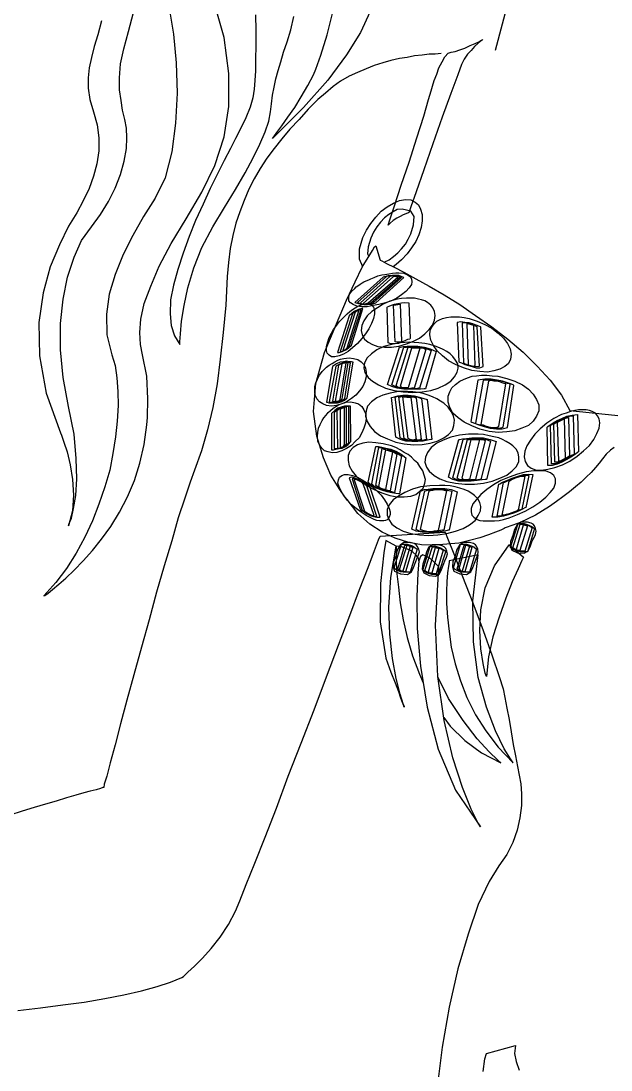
# Model space of a CAD drawing. Extents: x 136.13 to 137.16, y 60.01 to 61.78.
# Drawn here: x 136.481 to 136.6775, y 61.0743 to 61.4236 of the extents above; entities that cross this region are included whole.
import ezdxf

# ---------------------------------------------------------------- set-up
doc = ezdxf.new("R2010")
doc.units = 0
doc.layers.get('0').update_dxf_attribs({"linetype": 'CONTINUOUS'})

msp = doc.modelspace()

# ---------------------------------------------------------------- linework, layer by layer
msp.add_line((136.63905, 61.41391), (136.64876, 61.45111))
at = {"linetype": 'CONTINUOUS'}
for points in [[(136.53029, 61.42784), (136.53173, 61.41921), (136.53263, 61.40969), (136.53299, 61.39962), (136.53244, 61.38956), (136.53119, 61.38004), (136.52903, 61.37141), (136.52562, 61.36458), (136.52184, 61.35847), (136.51825, 61.35218), (136.51502, 61.34589), (136.51232, 61.33924), (136.51034, 61.33259), (136.50944, 61.32594), (136.50962, 61.31912), (136.51124, 61.31246), (136.51232, 61.30887), (136.51286, 61.30474), (136.51322, 61.30025), (136.5134, 61.29557), (136.51304, 61.29036), (136.5125, 61.28515), (136.5116, 61.27957), (136.51052, 61.27401), (136.50891, 61.26843), (136.50693, 61.26268), (136.50477, 61.25711), (136.50226, 61.25172), (136.49938, 61.24633), (136.49615, 61.2413), (136.49255, 61.23662), (136.48859, 61.23213), (136.48896, 61.23232), (136.49004, 61.23303), (136.49147, 61.23429), (136.49363, 61.23609), (136.49596, 61.23807), (136.49866, 61.24076), (136.50171, 61.24382), (136.50477, 61.24723), (136.50782, 61.251), (136.51088, 61.25532), (136.51376, 61.25999), (136.51645, 61.2652), (136.51879, 61.27059), (136.52058, 61.27634), (136.52203, 61.28263), (136.52292, 61.2891), (136.5231, 61.29162), (136.52328, 61.29773), (136.52292, 61.30528), (136.52148, 61.31246), (136.52077, 61.31588), (136.52058, 61.31983), (136.52094, 61.32432), (136.52203, 61.32953), (136.52418, 61.33528), (136.52705, 61.34194), (136.53101, 61.34949), (136.53604, 61.35775), (136.54126, 61.36656), (136.54556, 61.37554), (136.54862, 61.38507), (136.55024, 61.39513), (136.55024, 61.40609), (136.54862, 61.41813), (136.54485, 61.43143)], [(136.50782, 61.4237), (136.50657, 61.41904), (136.50531, 61.41508), (136.50442, 61.41148), (136.50369, 61.40807), (136.50333, 61.40466), (136.50333, 61.40124), (136.50387, 61.39746), (136.50513, 61.39333), (136.50639, 61.38902), (136.50693, 61.38471), (136.50693, 61.38039), (136.50621, 61.37608), (136.50513, 61.37195), (136.50369, 61.36782), (136.50171, 61.36368), (136.49956, 61.35973), (136.49686, 61.35524), (136.49381, 61.34912), (136.49075, 61.34176), (136.48842, 61.33313), (136.48698, 61.32325), (136.48716, 61.31211), (136.48932, 61.2997), (136.49417, 61.28641), (136.49453, 61.28568), (136.49525, 61.28335), (136.49632, 61.28012), (136.49741, 61.2758), (136.49812, 61.27095), (136.49848, 61.26574), (136.49812, 61.26053), (136.49686, 61.25549), (136.49705, 61.25621), (136.49776, 61.25801), (136.49848, 61.26125), (136.4992, 61.26556), (136.49956, 61.27113), (136.49938, 61.27796), (136.49866, 61.28605), (136.49686, 61.29521), (136.49507, 61.30491), (136.49417, 61.31408), (136.49417, 61.32289), (136.49507, 61.33098), (136.4965, 61.33834), (136.49866, 61.34499), (136.50118, 61.35056), (136.50442, 61.35506), (136.50746, 61.35919), (136.51017, 61.3635), (136.51232, 61.36799), (136.51412, 61.37248), (136.51538, 61.37698), (136.51609, 61.38111), (136.51628, 61.38471), (136.51609, 61.38795), (136.51555, 61.39082), (136.51483, 61.39387), (136.5143, 61.39711), (136.51376, 61.4007), (136.51376, 61.40466), (136.51412, 61.40933), (136.51519, 61.41436), (136.51681, 61.42011), (136.51843, 61.4264)], [(136.55904, 61.42568), (136.55923, 61.42047), (136.55923, 61.41544), (136.55904, 61.41077), (136.55904, 61.40699), (136.55887, 61.40376), (136.55868, 61.40088), (136.55815, 61.39801), (136.55725, 61.39495), (136.55581, 61.39135), (136.55383, 61.38722), (136.5524, 61.38453), (136.55078, 61.38111), (136.54862, 61.37716), (136.54646, 61.37267), (136.54395, 61.36782), (136.54161, 61.3626), (136.5391, 61.35721), (136.53694, 61.35182), (136.53496, 61.34625), (136.53317, 61.34086), (136.53173, 61.33564), (136.53083, 61.33079), (136.53065, 61.32612), (136.53101, 61.32217), (136.53209, 61.31876), (136.53389, 61.31588)], [(136.59732, 61.42676), (136.59409, 61.41975), (136.58941, 61.41238), (136.58313, 61.40394), (136.57504, 61.39477), (136.56479, 61.38453), (136.56515, 61.38507), (136.56624, 61.3865), (136.56785, 61.38866), (136.56983, 61.39154), (136.57216, 61.39477), (136.57432, 61.39836), (136.57648, 61.40214), (136.57845, 61.40573)], [(136.57845, 61.40573), (136.57917, 61.40753), (136.58079, 61.4122), (136.58295, 61.41904), (136.58511, 61.42748)], [(136.53389, 61.31588), (136.53389, 61.31678), (136.53406, 61.31947), (136.53442, 61.32361), (136.53532, 61.32882), (136.53658, 61.33475), (136.53855, 61.34139), (136.54126, 61.34823), (136.54485, 61.35506), (136.5488, 61.36152), (136.5524, 61.36746), (136.55563, 61.37303), (136.55833, 61.37806), (136.56048, 61.38255), (136.56228, 61.38669), (136.56353, 61.39028), (136.56408, 61.39333), (136.56443, 61.39603), (136.56479, 61.39891), (136.56534, 61.4016), (136.56588, 61.4043), (136.56659, 61.40717), (136.56749, 61.41005), (136.56839, 61.41328), (136.56964, 61.4167), (136.5709, 61.42065), (136.5718, 61.42514)], [(136.60325, 61.3556), (136.60379, 61.35739), (136.60541, 61.36207), (136.60757, 61.36889), (136.61026, 61.37662), (136.61278, 61.38471), (136.61511, 61.3919), (136.61673, 61.39746), (136.61763, 61.40034), (136.61799, 61.40196), (136.61853, 61.40376), (136.61942, 61.40592), (136.62014, 61.40807), (136.62122, 61.41005), (136.62212, 61.41167), (136.6232, 61.41293), (136.62427, 61.41328), (136.62553, 61.41346), (136.62715, 61.414), (136.62876, 61.41454), (136.63056, 61.41544), (136.63218, 61.41616), (136.63344, 61.4167), (136.63434, 61.41723), (136.6347, 61.41742), (136.63451, 61.41723), (136.63398, 61.41688), (136.63308, 61.41616), (136.632, 61.41508), (136.63092, 61.41382), (136.62966, 61.41256), (136.62859, 61.41095), (136.62769, 61.40915), (136.62643, 61.40573), (136.6241, 61.39945), (136.62122, 61.39154), (136.61817, 61.38273), (136.61511, 61.3741), (136.6126, 61.36674), (136.6108, 61.36171), (136.61009, 61.35973), (136.6099, 61.35973), (136.60919, 61.35937), (136.60828, 61.35901), (136.60721, 61.35847), (136.60613, 61.35793), (136.60487, 61.35721), (136.60397, 61.35631), (136.60325, 61.3556)], [(136.62086, 61.41274), (136.61889, 61.41256), (136.61691, 61.41256), (136.61458, 61.4122), (136.61206, 61.41203), (136.60954, 61.41148), (136.60703, 61.41112), (136.60415, 61.41041), (136.60146, 61.40969), (136.59858, 61.40879), (136.59588, 61.40771), (136.59301, 61.40645), (136.59031, 61.4052), (136.58744, 61.40358), (136.58492, 61.40178), (136.5824, 61.39962), (136.57989, 61.39746), (136.57665, 61.39423), (136.5736, 61.39082), (136.57054, 61.38758), (136.56785, 61.38435), (136.56534, 61.38111), (136.56282, 61.37788), (136.56066, 61.37447), (136.55868, 61.37105), (136.55689, 61.36763), (136.55527, 61.36386), (136.55383, 61.36009), (136.55257, 61.35631), (136.5515, 61.35218), (136.5506, 61.34787), (136.55006, 61.3432), (136.5497, 61.33852), (136.54916, 61.329), (136.54826, 61.31983), (136.54737, 61.31103), (136.54628, 61.30276), (136.54485, 61.29485), (136.54305, 61.28748), (136.54107, 61.28047), (136.53874, 61.27401), (136.5373, 61.27005), (136.5355, 61.26466), (136.53335, 61.25819), (136.53119, 61.25046), (136.52867, 61.2422), (136.52616, 61.23339), (136.52364, 61.22422), (136.52113, 61.21506), (136.51861, 61.20589), (136.51628, 61.19745), (136.51412, 61.18954), (136.51232, 61.18253), (136.5107, 61.1766), (136.50962, 61.17211), (136.50872, 61.16941), (136.50855, 61.16834), (136.50819, 61.16834), (136.50746, 61.16798), (136.50603, 61.16762), (136.50405, 61.16708), (136.5019, 61.16653), (136.4992, 61.16582), (136.49615, 61.16492), (136.49273, 61.16384), (136.48914, 61.16276), (136.48536, 61.16168), (136.48141, 61.16043), (136.47728, 61.15917)], [(136.59481, 61.34176), (136.59373, 61.34427), (136.59373, 61.34769), (136.59481, 61.35146), (136.59607, 61.35398), (136.5975, 61.35613), (136.59912, 61.35829), (136.60092, 61.36026), (136.60289, 61.36171), (136.60505, 61.36297), (136.60703, 61.36386), (136.609, 61.36422), (136.6108, 61.36404), (136.61224, 61.36332), (136.61332, 61.36242), (136.61404, 61.36099), (136.61458, 61.35919), (136.61458, 61.35703), (136.61422, 61.35487), (136.61349, 61.35236), (136.61242, 61.35021), (136.61098, 61.34805), (136.60954, 61.34607), (136.60774, 61.3441), (136.60595, 61.34248), (136.60487, 61.34176), (136.60487, 61.34176)], [(136.60199, 61.3432), (136.60218, 61.34337), (136.60361, 61.3441), (136.60505, 61.34517), (136.60649, 61.34643), (136.60774, 61.34769), (136.609, 61.3493), (136.6099, 61.35092), (136.6108, 61.35272), (136.6117, 61.35577), (136.61188, 61.35847), (136.6108, 61.36026), (136.60793, 61.36099), (136.60631, 61.36081), (136.60487, 61.36009), (136.60343, 61.35919), (136.60199, 61.35811), (136.60074, 61.35667), (136.59948, 61.35506), (136.5984, 61.35325), (136.5975, 61.35128), (136.59661, 61.3484), (136.59642, 61.34607), (136.59678, 61.34517), (136.59678, 61.34517)], [(136.67855, 61.28155), (136.67729, 61.28066), (136.67585, 61.2794), (136.67459, 61.27778), (136.67351, 61.27634), (136.67225, 61.27491), (136.67082, 61.27329), (136.6692, 61.27167), (136.66758, 61.27005), (136.6656, 61.26843), (136.66363, 61.26681), (136.66147, 61.2652), (136.65932, 61.26358), (136.65698, 61.26196), (136.65464, 61.26053), (136.65231, 61.25909), (136.64979, 61.25783), (136.64727, 61.25657), (136.64476, 61.25568), (136.64224, 61.25478), (136.64188, 61.25459), (136.64081, 61.25406), (136.63901, 61.25334), (136.63667, 61.25244), (136.6338, 61.25154), (136.63038, 61.25064), (136.62679, 61.24974), (136.62284, 61.24938), (136.61871, 61.24903), (136.61439, 61.2492), (136.61009, 61.24993), (136.60559, 61.25136), (136.60128, 61.25334), (136.59714, 61.25604), (136.59319, 61.25963), (136.5896, 61.2643), (136.58888, 61.2652), (136.5869, 61.2679), (136.58421, 61.27239), (136.58169, 61.27814), (136.57953, 61.28532), (136.57845, 61.29359), (136.57917, 61.30294), (136.58205, 61.31318), (136.586, 61.32271), (136.58941, 61.33062), (136.59229, 61.33673), (136.59463, 61.34158), (136.59661, 61.34481), (136.59804, 61.34715), (136.59876, 61.3484), (136.59912, 61.34876), (136.60056, 61.34391)], [(136.60056, 61.34391), (136.6011, 61.34374), (136.60272, 61.34284), (136.60523, 61.34158), (136.60847, 61.33996), (136.61242, 61.3378), (136.61691, 61.33528), (136.62194, 61.33241), (136.62715, 61.32918), (136.63236, 61.32558), (136.63775, 61.32181), (136.64314, 61.31767), (136.64818, 61.31336), (136.65285, 61.30869), (136.65716, 61.30402), (136.66094, 61.29899), (136.66381, 61.29395), (136.68412, 61.29179)], [(136.59445, 61.32846), (136.59283, 61.32864), (136.59157, 61.32918), (136.59067, 61.32972), (136.59013, 61.33043), (136.59013, 61.33133), (136.59031, 61.33241), (136.59103, 61.33349), (136.59211, 61.33457), (136.59265, 61.33511), (136.59319, 61.33547), (136.59391, 61.33601), (136.59463, 61.33637), (136.59517, 61.33673), (136.59588, 61.33709), (136.59678, 61.33744), (136.5975, 61.3378), (136.59858, 61.33816), (136.59984, 61.3387), (136.6011, 61.33906), (136.60218, 61.33924), (136.60343, 61.33942), (136.60469, 61.3396), (136.60577, 61.33978), (136.60685, 61.33978), (136.60847, 61.3396), (136.60972, 61.33906), (136.61062, 61.33852), (136.61098, 61.3378), (136.61116, 61.33673), (136.61098, 61.33583), (136.61026, 61.33475), (136.60919, 61.33349), (136.60774, 61.33241), (136.60613, 61.33133), (136.60433, 61.33043), (136.60236, 61.32972), (136.6002, 61.32918), (136.59822, 61.32882), (136.59624, 61.32846), (136.59445, 61.32846)], [(136.60163, 61.33834), (136.59211, 61.32989), (136.59229, 61.32989), (136.59265, 61.32972), (136.59337, 61.32953), (136.59427, 61.32936), (136.59517, 61.32918), (136.59642, 61.32918), (136.59768, 61.32936), (136.59912, 61.32972), (136.60847, 61.33816), (136.60828, 61.33816), (136.60811, 61.33834), (136.60757, 61.33852), (136.60685, 61.33888), (136.60595, 61.33888), (136.60469, 61.33888), (136.60325, 61.3387), (136.60163, 61.33834)], [(136.60272, 61.33852), (136.59301, 61.32989), (136.59337, 61.32972), (136.59463, 61.32936), (136.59624, 61.32936), (136.59822, 61.32972), (136.60774, 61.33816), (136.60738, 61.33834), (136.60649, 61.3387), (136.60487, 61.3387), (136.60272, 61.33852)], [(136.60379, 61.33852), (136.59409, 61.32972), (136.59427, 61.32953), (136.59499, 61.32936), (136.59607, 61.32936), (136.5975, 61.32972), (136.60721, 61.33834), (136.60685, 61.33834), (136.60613, 61.33852), (136.60505, 61.3387), (136.60379, 61.33852)], [(136.59661, 61.32972), (136.60649, 61.33834), (136.60505, 61.33852), (136.59499, 61.32953), (136.59517, 61.32953), (136.59535, 61.32936), (136.59588, 61.32953), (136.59661, 61.32972)], [(136.60685, 61.31534), (136.60936, 61.31606), (136.6117, 61.31696), (136.61368, 61.31803), (136.61547, 61.31947), (136.61691, 61.32091), (136.61799, 61.32235), (136.61871, 61.32397), (136.61889, 61.32558), (136.61871, 61.32684), (136.61817, 61.3281), (136.61745, 61.329), (136.61637, 61.32989), (136.61547, 61.33043), (136.61439, 61.33079), (136.61332, 61.33098), (136.61206, 61.33133), (136.61062, 61.33133), (136.60936, 61.33133), (136.60774, 61.33115), (136.60631, 61.33098), (136.60379, 61.33026), (136.60163, 61.32936), (136.59966, 61.3281), (136.59786, 61.32684), (136.59624, 61.3254), (136.59517, 61.32378), (136.59445, 61.32217), (136.59427, 61.32055), (136.59463, 61.31912), (136.59535, 61.31767), (136.59661, 61.3166), (136.59804, 61.31588), (136.59984, 61.31516), (136.60199, 61.31498), (136.60433, 61.31498), (136.60685, 61.31534)], [(136.58834, 61.31264), (136.5869, 61.31211), (136.58546, 61.31175), (136.58438, 61.31175), (136.58366, 61.31228), (136.58295, 61.31301), (136.58276, 61.3139), (136.58276, 61.31516), (136.58313, 61.31678), (136.58366, 61.31822), (136.58438, 61.31965), (136.58511, 61.32091), (136.58618, 61.32235), (136.5869, 61.32342), (136.5878, 61.32432), (136.5887, 61.32523), (136.5896, 61.32612), (136.59049, 61.32684), (136.59139, 61.32756), (136.59229, 61.3281), (136.59319, 61.32864), (136.59463, 61.32918), (136.59607, 61.32953), (136.59714, 61.32953), (136.59786, 61.329), (136.5984, 61.32827), (136.59876, 61.32738), (136.59876, 61.32612), (136.5984, 61.32451), (136.59768, 61.32289), (136.59678, 61.32109), (136.59571, 61.31947), (136.59445, 61.31786), (136.59301, 61.31624), (136.59139, 61.3148), (136.58996, 61.31354), (136.58834, 61.31264)], [(136.59031, 61.3254), (136.58636, 61.31318), (136.5869, 61.31318), (136.58798, 61.31354), (136.58941, 61.31426), (136.59103, 61.3157), (136.59481, 61.32792), (136.59445, 61.32792), (136.59337, 61.32756), (136.59193, 61.32684), (136.59031, 61.3254)], [(136.59139, 61.32612), (136.58726, 61.31354), (136.58762, 61.31354), (136.58834, 61.31372), (136.58924, 61.31426), (136.59031, 61.31516), (136.59427, 61.32756), (136.59391, 61.32756), (136.59319, 61.3272), (136.59229, 61.32684), (136.59139, 61.32612)], [(136.61009, 61.32972), (136.61062, 61.31786), (136.61044, 61.31767), (136.60972, 61.3175), (136.60883, 61.31714), (136.60774, 61.3166), (136.60667, 61.31624), (136.60541, 61.31606), (136.60415, 61.31606), (136.60325, 61.31641), (136.60289, 61.32827), (136.60308, 61.32846), (136.60361, 61.32864), (136.60433, 61.329), (136.60541, 61.32936), (136.60649, 61.32953), (136.60774, 61.32972), (136.60883, 61.32989), (136.61009, 61.32972)], [(136.60559, 61.31678), (136.60505, 61.329), (136.60721, 61.32936), (136.60774, 61.31696), (136.60757, 61.31678), (136.60685, 61.3166), (136.60613, 61.3166), (136.60559, 61.31678)], [(136.5896, 61.3148), (136.59355, 61.32738), (136.59229, 61.32666), (136.58816, 61.3139), (136.58834, 61.3139), (136.5887, 61.31408), (136.58906, 61.31426), (136.5896, 61.3148)], [(136.6311, 61.30726), (136.6284, 61.30815), (136.62571, 61.30923), (136.62337, 61.31049), (136.62139, 61.31211), (136.6196, 61.31372), (136.61835, 61.31552), (136.61745, 61.31731), (136.61709, 61.31912), (136.61727, 61.32055), (136.61781, 61.32163), (136.61853, 61.32271), (136.61942, 61.32361), (136.62032, 61.32414), (136.62139, 61.32451), (136.62265, 61.32487), (136.6241, 61.32504), (136.62535, 61.32504), (136.62697, 61.32504), (136.62859, 61.32487), (136.63021, 61.32451), (136.6329, 61.32361), (136.63541, 61.32252), (136.63775, 61.32127), (136.63991, 61.31965), (136.64171, 61.31803), (136.64297, 61.31624), (136.64386, 61.31444), (136.64422, 61.31264), (136.64404, 61.31103), (136.64332, 61.30959), (136.64207, 61.30851), (136.64045, 61.30761), (136.63847, 61.30707), (136.63631, 61.30671), (136.6338, 61.30689), (136.6311, 61.30726)], [(136.62625, 61.32325), (136.62679, 61.31013), (136.62697, 61.30995), (136.62769, 61.30977), (136.62876, 61.30923), (136.63002, 61.30887), (136.63128, 61.30851), (136.63254, 61.30815), (136.6338, 61.30815), (136.63487, 61.30851), (136.63416, 61.32163), (136.63398, 61.32181), (136.63344, 61.32199), (136.63254, 61.32235), (136.63146, 61.32271), (136.63021, 61.32307), (136.62876, 61.32325), (136.6275, 61.32342), (136.62625, 61.32325)], [(136.62787, 61.32307), (136.6284, 61.30977), (136.62895, 61.30941), (136.63038, 61.30887), (136.63218, 61.30851), (136.63362, 61.30869), (136.6329, 61.32181), (136.63236, 61.32199), (136.63092, 61.32252), (136.6293, 61.32307), (136.62787, 61.32307)], [(136.63218, 61.30887), (136.63182, 61.32217), (136.62949, 61.32289), (136.62985, 61.30923), (136.63021, 61.30905), (136.63074, 61.30887), (136.63164, 61.30869), (136.63218, 61.30887)], [(136.60828, 61.30006), (136.61152, 61.29989), (136.61458, 61.30006), (136.61745, 61.3006), (136.61996, 61.30132), (136.62229, 61.3024), (136.6241, 61.30366), (136.62535, 61.3051), (136.62625, 61.30671), (136.62661, 61.30797), (136.62643, 61.30941), (136.62571, 61.31066), (136.62481, 61.31192), (136.62391, 61.31282), (136.62284, 61.31354), (136.62158, 61.31426), (136.62032, 61.3148), (136.61889, 61.31534), (136.61709, 61.31588), (136.61547, 61.31624), (136.61349, 61.31641), (136.61026, 61.3166), (136.60738, 61.31641), (136.60433, 61.31588), (136.60182, 61.31516), (136.59948, 61.31408), (136.59768, 61.31282), (136.59624, 61.31139), (136.59535, 61.30977), (136.59517, 61.30815), (136.59552, 61.30653), (136.59661, 61.30491), (136.59804, 61.30366), (136.60002, 61.3024), (136.60236, 61.30132), (136.60523, 61.3006), (136.60828, 61.30006)], [(136.61924, 61.31354), (136.61565, 61.30114), (136.61529, 61.30114), (136.61404, 61.30096), (136.61242, 61.30096), (136.61044, 61.30096), (136.60847, 61.30096), (136.60631, 61.30132), (136.60451, 61.30186), (136.60308, 61.30258), (136.60703, 61.31498), (136.60738, 61.31498), (136.60828, 61.31516), (136.60954, 61.31534), (136.61134, 61.31534), (136.61314, 61.31534), (136.61529, 61.31498), (136.61727, 61.31444), (136.61924, 61.31354)], [(136.61763, 61.3139), (136.61368, 61.30132), (136.61332, 61.30132), (136.6126, 61.30114), (136.61134, 61.30114), (136.6099, 61.30114), (136.60828, 61.30114), (136.60685, 61.30132), (136.60559, 61.30186), (136.60451, 61.3024), (136.60847, 61.31498), (136.60864, 61.31498), (136.60936, 61.31498), (136.61044, 61.31516), (136.6117, 61.31516), (136.61332, 61.31498), (136.61475, 61.3148), (136.6162, 61.31444), (136.61763, 61.3139)], [(136.61584, 61.31426), (136.61188, 61.30132), (136.6117, 61.30132), (136.61116, 61.30132), (136.61026, 61.30114), (136.60936, 61.30132), (136.60847, 61.30132), (136.60738, 61.3015), (136.60649, 61.30168), (136.60595, 61.30222), (136.6099, 61.31498), (136.61009, 61.31498), (136.61062, 61.31498), (136.61134, 61.31498), (136.61224, 61.31498), (136.61314, 61.3148), (136.61422, 61.3148), (136.61511, 61.31462), (136.61584, 61.31426)], [(136.60738, 61.30204), (136.61116, 61.3148), (136.61386, 61.31462), (136.6099, 61.3015), (136.60954, 61.3015), (136.60883, 61.3015), (136.60793, 61.3015), (136.60738, 61.30204)], [(136.586, 61.29557), (136.58438, 61.29539), (136.58276, 61.29557), (136.58151, 61.29611), (136.58043, 61.29683), (136.57953, 61.29773), (136.57899, 61.29899), (136.57881, 61.30025), (136.57881, 61.30186), (136.57917, 61.30312), (136.57971, 61.30438), (136.58043, 61.30564), (136.58133, 61.30689), (136.58205, 61.30761), (136.58276, 61.30833), (136.58366, 61.30905), (136.58456, 61.30959), (136.58546, 61.31013), (136.58654, 61.31066), (136.58744, 61.31103), (136.58851, 61.31121), (136.59031, 61.31139), (136.59175, 61.31121), (136.59319, 61.31085), (136.59427, 61.31013), (136.59517, 61.30923), (136.59571, 61.30797), (136.59588, 61.30671), (136.59588, 61.3051), (136.59552, 61.30348), (136.59481, 61.30186), (136.59373, 61.30042), (136.59247, 61.29899), (136.59103, 61.29791), (136.58941, 61.29683), (136.5878, 61.29611), (136.586, 61.29557)], [(136.58474, 61.30851), (136.58276, 61.29665), (136.58295, 61.29665), (136.58349, 61.29647), (136.58438, 61.29647), (136.58528, 61.29647), (136.58636, 61.29647), (136.58762, 61.29683), (136.5887, 61.29737), (136.5896, 61.29809), (136.59157, 61.30995), (136.59139, 61.30995), (136.59103, 61.31013), (136.59031, 61.31013), (136.58941, 61.3103), (136.58834, 61.31013), (136.58726, 61.30995), (136.586, 61.30941), (136.58474, 61.30851)], [(136.58582, 61.30869), (136.58366, 61.29683), (136.58421, 61.29665), (136.58564, 61.29665), (136.58726, 61.29683), (136.58888, 61.29791), (136.59067, 61.30977), (136.59031, 61.30977), (136.58906, 61.30995), (136.58762, 61.30959), (136.58582, 61.30869)], [(136.58672, 61.30905), (136.58474, 61.29701), (136.58511, 61.29701), (136.586, 61.29683), (136.58708, 61.29701), (136.58798, 61.29773), (136.58996, 61.30977), (136.5896, 61.30977), (136.58888, 61.30977), (136.5878, 61.30959), (136.58672, 61.30905)], [(136.58726, 61.29754), (136.58924, 61.30977), (136.5878, 61.30941), (136.58564, 61.29701), (136.58582, 61.29701), (136.58618, 61.29701), (136.58672, 61.29701), (136.58726, 61.29754)], [(136.63685, 61.28694), (136.6338, 61.28766), (136.6311, 61.28874), (136.62859, 61.29), (136.62661, 61.29143), (136.62481, 61.29305), (136.62374, 61.29485), (136.6232, 61.29665), (136.6232, 61.29863), (136.62374, 61.30006), (136.62445, 61.3015), (136.62571, 61.30258), (136.62715, 61.30366), (136.6284, 61.3042), (136.62966, 61.30474), (136.63128, 61.30528), (136.63272, 61.30545), (136.63434, 61.30564), (136.63613, 61.30564), (136.63793, 61.30545), (136.63973, 61.30528), (136.64278, 61.30455), (136.64548, 61.30366), (136.64799, 61.3024), (136.64997, 61.30096), (136.65159, 61.29934), (136.65267, 61.29754), (136.65338, 61.29575), (136.65338, 61.29378), (136.65267, 61.29198), (136.65159, 61.29036), (136.64997, 61.28892), (136.64782, 61.28803), (136.64548, 61.28713), (136.64278, 61.28677), (136.63991, 61.28658), (136.63685, 61.28694)], [(136.63308, 61.30402), (136.63074, 61.29018), (136.6311, 61.29), (136.632, 61.28964), (136.63344, 61.2891), (136.63524, 61.28856), (136.63722, 61.28803), (136.63937, 61.28784), (136.64117, 61.28784), (136.64297, 61.2882), (136.64512, 61.30222), (136.64494, 61.3024), (136.64404, 61.30276), (136.64297, 61.30312), (136.64135, 61.30366), (136.63955, 61.30402), (136.63757, 61.30438), (136.63541, 61.30438), (136.63308, 61.30402)], [(136.63487, 61.30384), (136.63236, 61.28964), (136.63254, 61.28946), (136.63344, 61.28928), (136.63451, 61.28892), (136.63577, 61.28856), (136.63722, 61.2882), (136.63883, 61.28803), (136.64026, 61.28803), (136.64152, 61.28838), (136.64386, 61.30258), (136.64368, 61.30276), (136.64297, 61.30294), (136.64207, 61.30329), (136.64099, 61.30366), (136.63955, 61.30384), (136.63811, 61.30402), (136.63649, 61.30402), (136.63487, 61.30384)], [(136.63667, 61.30366), (136.63416, 61.28928), (136.63434, 61.28928), (136.63487, 61.2891), (136.6356, 61.28874), (136.63631, 61.28856), (136.63739, 61.28838), (136.63829, 61.2882), (136.63919, 61.2882), (136.64009, 61.28856), (136.64242, 61.30276), (136.64224, 61.30276), (136.64188, 61.30294), (136.64117, 61.30312), (136.64045, 61.30348), (136.63937, 61.30366), (136.63847, 61.30366), (136.63757, 61.30384), (136.63667, 61.30366)], [(136.6117, 61.28245), (136.61458, 61.28263), (136.61727, 61.28299), (136.6196, 61.28371), (136.62176, 61.28479), (136.62337, 61.28587), (136.62463, 61.2873), (136.62517, 61.28892), (136.62535, 61.29072), (136.62499, 61.29216), (136.62427, 61.29359), (136.6232, 61.29503), (136.62176, 61.29629), (136.62068, 61.29701), (136.61942, 61.29773), (136.61799, 61.29844), (136.61655, 61.29899), (136.61494, 61.29953), (136.61332, 61.29989), (136.61152, 61.30006), (136.60972, 61.30025), (136.60667, 61.30025), (136.60397, 61.2997), (136.60146, 61.29899), (136.59948, 61.29809), (136.59768, 61.29683), (136.59642, 61.29539), (136.59588, 61.29378), (136.59571, 61.29198), (136.59624, 61.29018), (136.59732, 61.28856), (136.59876, 61.28694), (136.60074, 61.28551), (136.60308, 61.28443), (136.60577, 61.28335), (136.60864, 61.28281), (136.6117, 61.28245)], [(136.58834, 61.29629), (136.58924, 61.29665), (136.59086, 61.29683), (136.59229, 61.29647), (136.59337, 61.29611), (136.59445, 61.29521), (136.59517, 61.29414), (136.59571, 61.29288), (136.59588, 61.29126), (136.59571, 61.28964), (136.59517, 61.28803), (136.59445, 61.28641), (136.59355, 61.28479), (136.59229, 61.28353), (136.59103, 61.28228), (136.58941, 61.28119), (136.5878, 61.28047), (136.58618, 61.27993), (136.58456, 61.27976), (136.58331, 61.28012), (136.58205, 61.28047), (136.58115, 61.28137), (136.58043, 61.28245), (136.57989, 61.28371), (136.57971, 61.28532), (136.57989, 61.28658), (136.58007, 61.28803), (136.58061, 61.28928), (136.58133, 61.29054), (136.58187, 61.29143), (136.58259, 61.29233), (136.58331, 61.29324), (136.58402, 61.29395), (136.58492, 61.29467), (136.58582, 61.29521), (136.58672, 61.29575), (136.58708, 61.29593), (136.58708, 61.29593)], [(136.6162, 61.29754), (136.61781, 61.28425), (136.61745, 61.28425), (136.61637, 61.28407), (136.61494, 61.28371), (136.61314, 61.28353), (136.61116, 61.28353), (136.60919, 61.28371), (136.60738, 61.28425), (136.60577, 61.28497), (136.60433, 61.29827), (136.60451, 61.29827), (136.60541, 61.29844), (136.60649, 61.2988), (136.60811, 61.29899), (136.6099, 61.29899), (136.61188, 61.2988), (136.61404, 61.29827), (136.6162, 61.29754)], [(136.61439, 61.29791), (136.61601, 61.28425), (136.61584, 61.28425), (136.61511, 61.28407), (136.61404, 61.28389), (136.61278, 61.28371), (136.61134, 61.28371), (136.60972, 61.28389), (136.60847, 61.28425), (136.60721, 61.28479), (136.60559, 61.29844), (136.60577, 61.29844), (136.60649, 61.29863), (136.60738, 61.29863), (136.60847, 61.2988), (136.6099, 61.2988), (136.61134, 61.29863), (136.61296, 61.29844), (136.61439, 61.29791)], [(136.6126, 61.29809), (136.61422, 61.28425), (136.61404, 61.28425), (136.61368, 61.28407), (136.61296, 61.28407), (136.61206, 61.28389), (136.61116, 61.28389), (136.61026, 61.28389), (136.60936, 61.28425), (136.60864, 61.28461), (136.60685, 61.29844), (136.60703, 61.29844), (136.60738, 61.29844), (136.60811, 61.29863), (136.609, 61.29863), (136.6099, 61.29863), (136.6108, 61.29844), (136.6117, 61.29844), (136.6126, 61.29809)], [(136.6099, 61.28461), (136.60811, 61.29844), (136.6108, 61.29827), (136.6126, 61.28425), (136.61224, 61.28425), (136.61152, 61.28407), (136.61062, 61.28425), (136.6099, 61.28461)], [(136.58438, 61.29288), (136.58438, 61.28083), (136.58456, 61.28083), (136.58511, 61.28083), (136.58582, 61.28102), (136.5869, 61.28119), (136.58798, 61.28137), (136.58906, 61.28191), (136.58996, 61.28263), (136.59086, 61.28353), (136.59067, 61.29539), (136.59049, 61.29539), (136.59013, 61.29539), (136.58941, 61.29539), (136.5887, 61.29539), (136.58762, 61.29503), (136.58654, 61.29467), (136.58546, 61.29395), (136.58438, 61.29288)], [(136.58528, 61.29324), (136.58528, 61.28119), (136.58582, 61.28119), (136.58726, 61.28137), (136.5887, 61.28191), (136.59013, 61.28317), (136.59013, 61.29521), (136.5896, 61.29521), (136.58851, 61.29503), (136.5869, 61.29449), (136.58528, 61.29324)], [(136.58618, 61.29378), (136.58636, 61.28137), (136.58672, 61.28137), (136.58762, 61.28155), (136.58851, 61.28191), (136.58941, 61.28281), (136.58941, 61.29503), (136.58906, 61.29503), (136.58816, 61.29485), (136.58708, 61.29449), (136.58618, 61.29378)], [(136.5887, 61.28245), (136.5887, 61.29485), (136.58726, 61.29431), (136.58726, 61.28173), (136.58744, 61.28173), (136.5878, 61.28173), (136.58834, 61.28191), (136.5887, 61.28245)], [(136.66129, 61.2758), (136.66381, 61.27706), (136.66615, 61.27868), (136.6683, 61.28047), (136.67028, 61.28228), (136.67172, 61.28425), (136.6728, 61.28623), (136.67351, 61.28803), (136.6737, 61.28982), (136.67351, 61.29108), (136.67297, 61.29216), (136.67225, 61.29305), (136.67118, 61.29359), (136.67028, 61.29395), (136.6692, 61.29414), (136.66795, 61.29414), (136.66669, 61.29414), (136.66543, 61.29395), (136.66399, 61.29359), (136.66255, 61.29305), (136.66094, 61.29252), (136.65842, 61.29126), (136.65608, 61.28964), (136.65393, 61.28784), (136.65213, 61.28605), (136.65069, 61.28407), (136.64943, 61.28209), (136.64872, 61.2803), (136.64853, 61.2785), (136.64889, 61.27688), (136.64961, 61.27562), (136.65087, 61.27472), (136.65231, 61.27418), (136.65428, 61.27401), (136.65644, 61.27436), (136.65878, 61.27491), (136.66129, 61.2758)], [(136.66633, 61.29252), (136.66669, 61.28012), (136.66633, 61.27993), (136.6656, 61.2794), (136.66435, 61.2785), (136.66273, 61.2776), (136.66111, 61.2767), (136.65949, 61.27598), (136.65788, 61.27562), (136.65644, 61.27562), (136.65626, 61.28838), (136.65644, 61.28856), (136.65716, 61.2891), (136.65823, 61.28982), (136.65949, 61.29054), (136.66111, 61.29126), (136.66273, 61.29198), (136.66453, 61.29233), (136.66633, 61.29252)], [(136.66489, 61.29216), (136.66524, 61.2794), (136.66507, 61.27922), (136.66435, 61.27886), (136.66345, 61.27814), (136.66237, 61.2776), (136.66111, 61.27688), (136.65985, 61.27634), (136.65878, 61.27616), (136.6577, 61.27616), (136.65734, 61.28892), (136.65752, 61.2891), (136.65806, 61.28946), (136.65896, 61.29), (136.65985, 61.29054), (136.66111, 61.29108), (136.66237, 61.29162), (136.66363, 61.29198), (136.66489, 61.29216)], [(136.66327, 61.29162), (136.66363, 61.27868), (136.66309, 61.27832), (136.66183, 61.27742), (136.66022, 61.2767), (136.65878, 61.2767), (136.65842, 61.28946), (136.65896, 61.28982), (136.66022, 61.29054), (136.66183, 61.29126), (136.66327, 61.29162)], [(136.66004, 61.27706), (136.65968, 61.29), (136.66183, 61.29108), (136.66219, 61.27796), (136.66201, 61.27778), (136.66129, 61.27742), (136.66058, 61.27706), (136.66004, 61.27706)], [(136.62876, 61.26933), (136.632, 61.26933), (136.63506, 61.26969), (136.63793, 61.27041), (136.64045, 61.27131), (136.64278, 61.27239), (136.64458, 61.27382), (136.64602, 61.27527), (136.64674, 61.27688), (136.64674, 61.27832), (136.64656, 61.27976), (136.64584, 61.28102), (136.64476, 61.28209), (136.64386, 61.28281), (136.6426, 61.28353), (136.64135, 61.28425), (136.64009, 61.28479), (136.63847, 61.28515), (136.63685, 61.28551), (136.63506, 61.28587), (136.63325, 61.28605), (136.63002, 61.28605), (136.62697, 61.28568), (136.6241, 61.28497), (136.62158, 61.28407), (136.61942, 61.28299), (136.61763, 61.28155), (136.61637, 61.27993), (136.61565, 61.27832), (136.61547, 61.2767), (136.61601, 61.27508), (136.61691, 61.27365), (136.61853, 61.27221), (136.6205, 61.27113), (136.62284, 61.27023), (136.62571, 61.26969), (136.62876, 61.26933)], [(136.6011, 61.26645), (136.60379, 61.26556), (136.60631, 61.2652), (136.60864, 61.2652), (136.6108, 61.26538), (136.61242, 61.26592), (136.61386, 61.267), (136.61494, 61.26807), (136.61547, 61.26969), (136.61565, 61.27095), (136.61529, 61.27239), (136.61475, 61.27382), (136.61386, 61.27527), (136.61314, 61.27634), (136.61206, 61.27724), (136.61098, 61.27832), (136.6099, 61.27922), (136.60864, 61.27993), (136.60721, 61.28083), (136.60577, 61.28155), (136.60433, 61.28209), (136.60163, 61.28281), (136.59912, 61.28317), (136.59678, 61.28335), (136.59481, 61.28299), (136.59301, 61.28245), (136.59157, 61.28155), (136.59049, 61.2803), (136.58996, 61.27886), (136.58996, 61.27724), (136.59031, 61.27544), (136.59122, 61.27365), (136.59265, 61.27203), (136.59427, 61.27041), (136.59624, 61.2688), (136.59858, 61.26754), (136.6011, 61.26645)], [(136.63919, 61.28353), (136.63596, 61.27095), (136.6356, 61.27095), (136.63451, 61.27077), (136.6329, 61.27059), (136.63092, 61.27041), (136.62876, 61.27041), (136.62679, 61.27041), (136.62481, 61.27095), (136.62337, 61.27167), (136.62679, 61.28425), (136.62715, 61.28425), (136.62805, 61.28443), (136.6293, 61.28461), (136.6311, 61.28479), (136.6329, 61.28479), (136.63506, 61.28479), (136.63722, 61.28425), (136.63919, 61.28353)], [(136.63739, 61.28371), (136.63416, 61.27095), (136.6338, 61.27095), (136.63308, 61.27077), (136.63182, 61.27059), (136.63038, 61.27041), (136.62876, 61.27041), (136.62733, 61.27059), (136.62589, 61.27095), (136.62481, 61.27149), (136.62823, 61.28425), (136.6284, 61.28425), (136.62912, 61.28443), (136.63021, 61.28443), (136.63146, 61.28461), (136.6329, 61.28461), (136.63451, 61.28443), (136.63596, 61.28425), (136.63739, 61.28371)], [(136.6356, 61.28389), (136.63236, 61.27095), (136.63218, 61.27095), (136.63164, 61.27077), (136.63074, 61.27077), (136.62985, 61.27059), (136.62876, 61.27059), (136.62787, 61.27077), (136.62697, 61.27095), (136.62625, 61.27131), (136.62966, 61.28425), (136.62985, 61.28425), (136.63038, 61.28425), (136.6311, 61.28443), (136.632, 61.28443), (136.6329, 61.28443), (136.63398, 61.28425), (136.63487, 61.28425), (136.6356, 61.28389)], [(136.62787, 61.27131), (136.63092, 61.28425), (136.63362, 61.28425), (136.63038, 61.27095), (136.63002, 61.27095), (136.6293, 61.27077), (136.6284, 61.27095), (136.62787, 61.27131)], [(136.60919, 61.27814), (136.60703, 61.2661), (136.60667, 61.2661), (136.60577, 61.26628), (136.60451, 61.26645), (136.60289, 61.26681), (136.6011, 61.26735), (136.5993, 61.26807), (136.59786, 61.26897), (136.59661, 61.27005), (136.59912, 61.28191), (136.5993, 61.28191), (136.60002, 61.28191), (136.6011, 61.28173), (136.60253, 61.28137), (136.60415, 61.28102), (136.60577, 61.2803), (136.60757, 61.2794), (136.60919, 61.27814)], [(136.60774, 61.27868), (136.60541, 61.26664), (136.60523, 61.26664), (136.60451, 61.26681), (136.60361, 61.26681), (136.60236, 61.26718), (136.6011, 61.26754), (136.59984, 61.26807), (136.59876, 61.26861), (136.59786, 61.26951), (136.6002, 61.28155), (136.60037, 61.28155), (136.60092, 61.28155), (136.60182, 61.28137), (136.60289, 61.28119), (136.60397, 61.28083), (136.60523, 61.2803), (136.60649, 61.27957), (136.60774, 61.27868)], [(136.60613, 61.2794), (136.60397, 61.26718), (136.60343, 61.26718), (136.60199, 61.26754), (136.60037, 61.26807), (136.59912, 61.26897), (136.60128, 61.28119), (136.60182, 61.28102), (136.60325, 61.28083), (136.60469, 61.2803), (136.60613, 61.2794)], [(136.6002, 61.26861), (136.60253, 61.28083), (136.60469, 61.28012), (136.60236, 61.26754), (136.60218, 61.26754), (136.60146, 61.26771), (136.60074, 61.26807), (136.6002, 61.26861)], [(136.59301, 61.27167), (136.59463, 61.27077), (136.59642, 61.26969), (136.59804, 61.26843), (136.59948, 61.26718), (136.60092, 61.26574), (136.60199, 61.26412), (136.60289, 61.26268), (136.60361, 61.26125), (136.60397, 61.26017), (136.60397, 61.25927), (136.60361, 61.25837), (136.60325, 61.25783), (136.60289, 61.25747), (136.60236, 61.2573), (136.60182, 61.25711), (136.6011, 61.25711), (136.60037, 61.25711), (136.59948, 61.2573), (136.59858, 61.25765), (136.59768, 61.25801), (136.59588, 61.25891), (136.59427, 61.25999), (136.59265, 61.26125), (136.59103, 61.2625), (136.58977, 61.26394), (136.58851, 61.26556), (136.58762, 61.267), (136.5869, 61.26843), (136.58654, 61.26969), (136.58672, 61.27077), (136.58708, 61.27167), (136.5878, 61.27221), (136.5887, 61.27256), (136.58996, 61.27256), (136.59139, 61.27221), (136.59301, 61.27167)], [(136.60056, 61.25837), (136.59714, 61.26861), (136.59697, 61.2688), (136.59624, 61.26916), (136.59535, 61.26969), (136.59427, 61.27041), (136.59319, 61.27095), (136.59193, 61.27149), (136.59103, 61.27167), (136.59031, 61.27149), (136.59391, 61.26107), (136.59409, 61.26089), (136.59463, 61.26053), (136.59535, 61.25999), (136.59624, 61.25945), (136.59732, 61.25891), (136.5984, 61.25855), (136.59948, 61.25837), (136.60056, 61.25837)], [(136.64637, 61.27275), (136.6435, 61.27167), (136.64081, 61.27059), (136.63829, 61.26916), (136.63613, 61.26754), (136.63416, 61.26592), (136.63272, 61.2643), (136.63146, 61.26286), (136.63092, 61.26125), (136.63092, 61.26017), (136.6311, 61.25909), (136.63182, 61.25837), (136.6329, 61.25765), (136.6338, 61.2573), (136.63487, 61.25711), (136.63596, 61.25711), (136.63722, 61.25711), (136.63865, 61.25711), (136.64026, 61.2573), (136.64171, 61.25765), (136.6435, 61.25819), (136.64637, 61.25927), (136.64889, 61.26035), (136.65141, 61.26179), (136.65374, 61.2634), (136.65572, 61.26502), (136.65716, 61.26664), (136.65842, 61.26807), (136.65896, 61.26969), (136.65896, 61.27113), (136.65842, 61.27221), (136.65734, 61.27311), (136.6559, 61.27365), (136.65393, 61.27382), (136.65177, 61.27382), (136.64925, 61.27346), (136.64637, 61.27275)], [(136.63793, 61.25837), (136.64009, 61.26933), (136.64045, 61.26951), (136.64135, 61.27005), (136.64278, 61.27059), (136.64458, 61.27131), (136.64656, 61.27203), (136.64835, 61.27256), (136.64997, 61.27275), (136.65141, 61.27256), (136.64908, 61.2616), (136.64872, 61.26143), (136.64799, 61.26107), (136.64692, 61.26053), (136.6453, 61.25981), (136.6435, 61.25927), (136.64171, 61.25873), (136.63973, 61.25837), (136.63793, 61.25837)], [(136.63955, 61.25873), (136.64171, 61.26987), (136.64207, 61.27005), (136.64278, 61.27041), (136.64386, 61.27077), (136.64512, 61.27131), (136.64656, 61.27185), (136.64799, 61.27221), (136.64925, 61.27239), (136.65015, 61.27221), (136.64782, 61.26107), (136.64763, 61.26089), (136.64692, 61.2607), (136.64602, 61.26035), (136.64494, 61.25981), (136.6435, 61.25945), (136.64224, 61.25909), (136.64081, 61.25873), (136.63955, 61.25873)], [(136.64117, 61.25909), (136.6435, 61.27041), (136.64422, 61.27077), (136.64566, 61.27149), (136.64746, 61.27203), (136.64872, 61.27203), (136.64656, 61.2607), (136.64637, 61.2607), (136.64602, 61.26035), (136.6453, 61.26017), (136.6444, 61.25981), (136.6435, 61.25945), (136.6426, 61.25927), (136.64188, 61.25909), (136.64117, 61.25909)], [(136.59948, 61.25855), (136.59607, 61.26916), (136.59535, 61.26951), (136.59391, 61.27041), (136.59229, 61.27113), (136.59122, 61.27113), (136.59463, 61.2607), (136.59517, 61.26035), (136.59642, 61.25963), (136.59804, 61.25873), (136.59948, 61.25855)], [(136.59858, 61.25891), (136.59499, 61.26951), (136.59463, 61.26987), (136.59373, 61.27041), (136.59265, 61.27095), (136.59193, 61.27077), (136.59535, 61.26035), (136.59571, 61.26017), (136.59661, 61.25963), (136.59768, 61.25909), (136.59858, 61.25891)], [(136.61673, 61.25226), (136.61978, 61.25244), (136.62284, 61.25298), (136.62571, 61.2537), (136.62823, 61.25459), (136.63038, 61.25585), (136.63218, 61.2573), (136.63325, 61.25891), (136.63398, 61.26053), (136.63416, 61.26196), (136.6338, 61.26322), (136.63308, 61.26448), (136.632, 61.26556), (136.6311, 61.26628), (136.62985, 61.267), (136.62859, 61.26754), (136.62715, 61.26807), (136.62553, 61.26843), (136.62391, 61.2688), (136.62212, 61.26897), (136.62032, 61.26897), (136.61709, 61.2688), (136.61404, 61.26843), (136.61134, 61.26771), (136.60883, 61.26664), (136.60667, 61.26538), (136.60487, 61.26412), (136.60361, 61.2625), (136.60289, 61.26089), (136.60289, 61.25909), (136.60343, 61.25765), (136.60451, 61.25604), (136.60613, 61.25478), (136.60828, 61.2537), (136.6108, 61.25298), (136.61368, 61.25244), (136.61673, 61.25226)], [(136.62625, 61.26681), (136.62355, 61.25406), (136.6232, 61.25406), (136.62212, 61.2537), (136.6205, 61.25352), (136.61871, 61.25334), (136.61655, 61.25334), (136.61458, 61.25334), (136.6126, 61.2537), (136.61116, 61.25442), (136.61404, 61.26718), (136.61439, 61.26718), (136.61529, 61.26754), (136.61655, 61.26771), (136.61817, 61.2679), (136.62014, 61.2679), (136.62212, 61.2679), (136.62427, 61.26754), (136.62625, 61.26681)], [(136.62445, 61.267), (136.62176, 61.25406), (136.62139, 61.25406), (136.62068, 61.25388), (136.6196, 61.2537), (136.61817, 61.25352), (136.61655, 61.25334), (136.61511, 61.25352), (136.61368, 61.2537), (136.6126, 61.25424), (136.61547, 61.26718), (136.61565, 61.26718), (136.61637, 61.26735), (136.61745, 61.26754), (136.61871, 61.26771), (136.61996, 61.26771), (136.62158, 61.26771), (136.62301, 61.26735), (136.62445, 61.267)], [(136.62265, 61.26718), (136.61996, 61.25388), (136.61978, 61.25388), (136.61924, 61.2537), (136.61853, 61.2537), (136.61763, 61.25352), (136.61655, 61.25352), (136.61565, 61.2537), (136.61475, 61.25388), (136.61404, 61.25424), (136.61691, 61.26718), (136.61709, 61.26718), (136.61763, 61.26735), (136.61817, 61.26735), (136.61907, 61.26754), (136.61996, 61.26754), (136.62104, 61.26754), (136.62194, 61.26735), (136.62265, 61.26718)], [(136.64637, 61.24651), (136.64853, 61.24633), (136.64979, 61.24705), (136.65051, 61.24848), (136.65123, 61.25046), (136.65177, 61.25136), (136.65231, 61.25262), (136.65249, 61.2537), (136.65231, 61.25459), (136.65195, 61.25549), (136.65159, 61.25604), (136.65087, 61.25639), (136.64961, 61.25675), (136.64746, 61.25675), (136.6462, 61.25585), (136.6453, 61.25424), (136.64476, 61.25226), (136.64404, 61.25029), (136.64386, 61.24867), (136.6444, 61.24741), (136.64637, 61.24651)], [(136.65195, 61.25459), (136.64961, 61.24687), (136.64943, 61.24687), (136.64889, 61.24687), (136.64818, 61.24687), (136.64727, 61.24687), (136.64637, 61.24705), (136.64548, 61.24741), (136.64458, 61.24777), (136.64404, 61.24831), (136.64656, 61.25621), (136.64674, 61.25621), (136.6471, 61.25621), (136.64763, 61.25621), (136.64853, 61.25621), (136.64925, 61.25604), (136.65015, 61.25568), (136.65105, 61.25532), (136.65195, 61.25459)], [(136.65123, 61.25495), (136.64872, 61.24705), (136.64818, 61.24705), (136.6471, 61.24705), (136.64584, 61.24741), (136.64476, 61.24813), (136.64727, 61.25604), (136.64763, 61.25604), (136.64872, 61.25604), (136.64997, 61.25568), (136.65123, 61.25495)], [(136.64602, 61.24777), (136.64835, 61.25585), (136.64961, 61.25549), (136.6471, 61.24723), (136.64692, 61.24723), (136.64656, 61.24723), (136.6462, 61.24741), (136.64602, 61.24777)], [(136.47997, 61.09411), (136.48752, 61.09501), (136.49489, 61.09591), (136.50207, 61.09681), (136.50891, 61.09807), (136.51519, 61.09932), (136.52113, 61.10058), (136.52634, 61.10202), (136.53083, 61.10346), (136.5346, 61.10507), (136.53515, 61.10544), (136.53658, 61.10687), (136.53874, 61.10885), (136.54143, 61.11155), (136.54431, 61.11478), (136.54737, 61.11855), (136.55006, 61.12268), (136.5524, 61.12718), (136.55383, 61.13059), (136.55599, 61.13599), (136.55887, 61.14317), (136.56228, 61.1518), (136.56605, 61.16151), (136.57001, 61.17211), (136.57432, 61.18307), (136.57863, 61.19422), (136.58276, 61.20518), (136.58672, 61.21578), (136.59049, 61.22566), (136.59373, 61.23429), (136.59661, 61.24166), (136.59876, 61.24723), (136.60002, 61.25082), (136.60056, 61.25208), (136.62229, 61.25334), (136.62301, 61.25136), (136.62517, 61.24615), (136.62805, 61.2386), (136.63146, 61.2298), (136.63487, 61.22063), (136.63793, 61.21219), (136.64026, 61.20536), (136.64152, 61.20122), (136.64207, 61.19835), (136.64278, 61.19475), (136.6435, 61.19098), (136.64422, 61.18685), (136.64494, 61.18271), (136.64566, 61.17894), (136.64637, 61.17535), (136.64692, 61.17247), (136.64746, 61.16959), (136.64763, 61.16618), (136.64763, 61.1624), (136.6471, 61.15827), (136.6462, 61.15414), (136.64476, 61.15001), (136.64278, 61.14605), (136.64009, 61.14228), (136.63685, 61.13706), (136.63325, 61.12934), (136.62985, 61.11945), (136.62643, 61.10795), (136.62355, 61.09519), (136.62122, 61.08189), (136.6196, 61.06859)], [(136.60253, 61.25064), (136.60182, 61.24651), (136.60074, 61.23627), (136.60056, 61.2235), (136.60253, 61.21147), (136.60415, 61.20679), (136.60559, 61.2032), (136.60667, 61.20033), (136.60738, 61.19817), (136.60793, 61.19673), (136.60828, 61.19583), (136.60864, 61.19529), (136.60864, 61.19511), (136.60828, 61.19619), (136.60721, 61.19943), (136.60595, 61.20463), (136.60469, 61.21129), (136.60379, 61.21937), (136.60343, 61.22836), (136.60415, 61.23824), (136.60595, 61.24867), (136.60253, 61.25064)], [(136.60738, 61.2395), (136.60972, 61.23932), (136.61098, 61.24022), (136.6117, 61.24166), (136.61242, 61.24363), (136.61278, 61.24453), (136.61332, 61.24579), (136.61368, 61.24687), (136.61349, 61.24777), (136.61296, 61.24867), (136.6126, 61.2492), (136.61188, 61.24957), (136.61062, 61.24993), (136.60847, 61.24993), (136.60721, 61.24903), (136.60631, 61.24741), (136.60577, 61.24543), (136.60505, 61.24345), (136.60487, 61.24183), (136.60541, 61.2404), (136.60738, 61.2395)], [(136.60738, 61.2395), (136.60972, 61.23932), (136.61098, 61.24022), (136.6117, 61.24166), (136.61242, 61.24363), (136.61278, 61.24453), (136.61332, 61.24579), (136.61368, 61.24687), (136.61349, 61.24777), (136.61296, 61.24867), (136.6126, 61.2492), (136.61188, 61.24957), (136.61062, 61.24993), (136.60847, 61.24993), (136.60721, 61.24903), (136.60631, 61.24741), (136.60577, 61.24543), (136.60505, 61.24345), (136.60487, 61.24183), (136.60541, 61.2404), (136.60738, 61.2395)], [(136.61296, 61.24777), (136.61062, 61.24004), (136.61044, 61.24004), (136.6099, 61.24004), (136.60919, 61.24004), (136.60828, 61.24004), (136.60738, 61.24022), (136.60649, 61.24058), (136.60577, 61.24094), (136.60523, 61.24147), (136.60774, 61.24938), (136.60828, 61.24938), (136.60954, 61.24938), (136.61134, 61.24884), (136.61296, 61.24777)], [(136.61349, 61.24382), (136.61349, 61.24453), (136.61332, 61.24471), (136.61296, 61.24525), (136.61242, 61.24579), (136.61152, 61.24669), (136.61044, 61.24741), (136.60919, 61.24795), (136.60774, 61.24848), (136.60595, 61.24867), (136.60595, 61.24795), (136.60595, 61.24615), (136.60595, 61.24328), (136.60613, 61.2395), (136.60667, 61.23501), (136.60721, 61.2298), (136.60828, 61.22422), (136.60954, 61.2183), (136.61134, 61.21219), (136.61368, 61.20608), (136.61494, 61.2032), (136.61494, 61.20302)], [(136.61152, 61.24831), (136.609, 61.24022), (136.60864, 61.24022), (136.60793, 61.24022), (136.60703, 61.24058), (136.60649, 61.24112), (136.60883, 61.24903), (136.60919, 61.24903), (136.6099, 61.24903), (136.6108, 61.24867), (136.61152, 61.24831)], [(136.60703, 61.24094), (136.60954, 61.24903), (136.61062, 61.24867), (136.60811, 61.2404), (136.60793, 61.2404), (136.60757, 61.2404), (136.60721, 61.24058), (136.60703, 61.24094)], [(136.61691, 61.23896), (136.61907, 61.23878), (136.62032, 61.2395), (136.62104, 61.24094), (136.62176, 61.24292), (136.62212, 61.24382), (136.62265, 61.24507), (136.62301, 61.24615), (136.62284, 61.24705), (136.62248, 61.24795), (136.62194, 61.24848), (136.62122, 61.24884), (136.61996, 61.2492), (136.61799, 61.2492), (136.61673, 61.24831), (136.61601, 61.24669), (136.61547, 61.24471), (136.61475, 61.24273), (136.61458, 61.24112), (136.61511, 61.23986), (136.61691, 61.23896)], [(136.61691, 61.23896), (136.61907, 61.23878), (136.62032, 61.2395), (136.62104, 61.24094), (136.62176, 61.24292), (136.62212, 61.24382), (136.62265, 61.24507), (136.62301, 61.24615), (136.62284, 61.24705), (136.62248, 61.24795), (136.62194, 61.24848), (136.62122, 61.24884), (136.61996, 61.2492), (136.61799, 61.2492), (136.61673, 61.24831), (136.61601, 61.24669), (136.61547, 61.24471), (136.61475, 61.24273), (136.61458, 61.24112), (136.61511, 61.23986), (136.61691, 61.23896)], [(136.62248, 61.24705), (136.61996, 61.23932), (136.61924, 61.23932), (136.61781, 61.23932), (136.61601, 61.23986), (136.61475, 61.24076), (136.61727, 61.24867), (136.61781, 61.24867), (136.61907, 61.24867), (136.62068, 61.24813), (136.62248, 61.24705)], [(136.62158, 61.24741), (136.61924, 61.2395), (136.61871, 61.2395), (136.61763, 61.2395), (136.61637, 61.23986), (136.61547, 61.24058), (136.61799, 61.24848), (136.61835, 61.24848), (136.61924, 61.24848), (136.6205, 61.24813), (136.62158, 61.24741)], [(136.61673, 61.24022), (136.61907, 61.24831), (136.62014, 61.24795), (136.61781, 61.23968), (136.61763, 61.23968), (136.61727, 61.23968), (136.61691, 61.23986), (136.61673, 61.24022)], [(136.62715, 61.2395), (136.6293, 61.23932), (136.63074, 61.24022), (136.63146, 61.24166), (136.63218, 61.24363), (136.63254, 61.24453), (136.63308, 61.24579), (136.63325, 61.24687), (136.63308, 61.24777), (136.63272, 61.24867), (136.63236, 61.2492), (136.63164, 61.24957), (136.63038, 61.24993), (136.62823, 61.24993), (136.62697, 61.24903), (136.62607, 61.24741), (136.62553, 61.24543), (136.62481, 61.24345), (136.62463, 61.24183), (136.62517, 61.2404), (136.62715, 61.2395)], [(136.63272, 61.24777), (136.63038, 61.24004), (136.63021, 61.24004), (136.62966, 61.24004), (136.62895, 61.24004), (136.62805, 61.24004), (136.62715, 61.24022), (136.62625, 61.24058), (136.62553, 61.24094), (136.62499, 61.24147), (136.62733, 61.24938), (136.6275, 61.24938), (136.62787, 61.24938), (136.6284, 61.24938), (136.6293, 61.24938), (136.63002, 61.2492), (136.63092, 61.24884), (136.63182, 61.24848), (136.63272, 61.24777)], [(136.6311, 61.24831), (136.62876, 61.24022), (136.6284, 61.24022), (136.62769, 61.24022), (136.62679, 61.24058), (136.62625, 61.24112), (136.62859, 61.24903), (136.62895, 61.24903), (136.62966, 61.24903), (136.63038, 61.24867), (136.6311, 61.24831)], [(136.62679, 61.24094), (136.62912, 61.24903), (136.63038, 61.24867), (136.62787, 61.2404), (136.62769, 61.2404), (136.62733, 61.2404), (136.62697, 61.24058), (136.62679, 61.24094)], [(136.64835, 61.24507), (136.64782, 61.24399), (136.64656, 61.24112), (136.64458, 61.23681), (136.64242, 61.23141), (136.64026, 61.22512), (136.63811, 61.21847), (136.63667, 61.21183), (136.63596, 61.20536), (136.6356, 61.20644), (136.63487, 61.20967), (136.63416, 61.21452), (136.6338, 61.22063), (136.63416, 61.22746), (136.6356, 61.23483), (136.63865, 61.2422), (136.6435, 61.2492), (136.64835, 61.24507)], [(136.63398, 61.15522), (136.63308, 61.15665), (136.63092, 61.16114), (136.62805, 61.16834), (136.62481, 61.17822), (136.62194, 61.19062), (136.61978, 61.20536), (136.61907, 61.22243), (136.62014, 61.24166), (136.61996, 61.24202), (136.61924, 61.24273), (136.61817, 61.24382), (136.61709, 61.24471), (136.61584, 61.24543), (136.61475, 61.24579), (136.61404, 61.24525), (136.61349, 61.24382), (136.61314, 61.23968), (136.61278, 61.23195), (136.61296, 61.22135), (136.61404, 61.20877), (136.6162, 61.19511), (136.61996, 61.1811), (136.62571, 61.16744), (136.63398, 61.15522)], [(136.64494, 61.1766), (136.64404, 61.17786), (136.64188, 61.18127), (136.63901, 61.18721), (136.63596, 61.19511), (136.63325, 61.20499), (136.63164, 61.21685), (136.63146, 61.23051), (136.63325, 61.24579), (136.62355, 61.24382), (136.62355, 61.24328), (136.62337, 61.24202), (136.62301, 61.23986), (136.62284, 61.23698), (136.62265, 61.23357), (136.62265, 61.22961), (136.62301, 61.22512), (136.62355, 61.22027), (136.62427, 61.21506), (136.62553, 61.20949), (136.62733, 61.20392), (136.62949, 61.19835), (136.63236, 61.1926), (136.63577, 61.18721), (136.63991, 61.18181), (136.64494, 61.1766)], [(136.62176, 61.1917), (136.62391, 61.18882), (136.62876, 61.18397), (136.63434, 61.17984), (136.64081, 61.1766), (136.63973, 61.1775), (136.63685, 61.1802), (136.6329, 61.18451), (136.62823, 61.19062), (136.62337, 61.19799), (136.61978, 61.20518), (136.61978, 61.20536)], [(136.63487, 61.07381), (136.63541, 61.07794), (136.63596, 61.07973), (136.64566, 61.08244), (136.6453, 61.07973), (136.64584, 61.07704), (136.64692, 61.07417)]]:
    msp.add_lwpolyline(points, dxfattribs=at)

doc.saveas('drawing.dxf')
